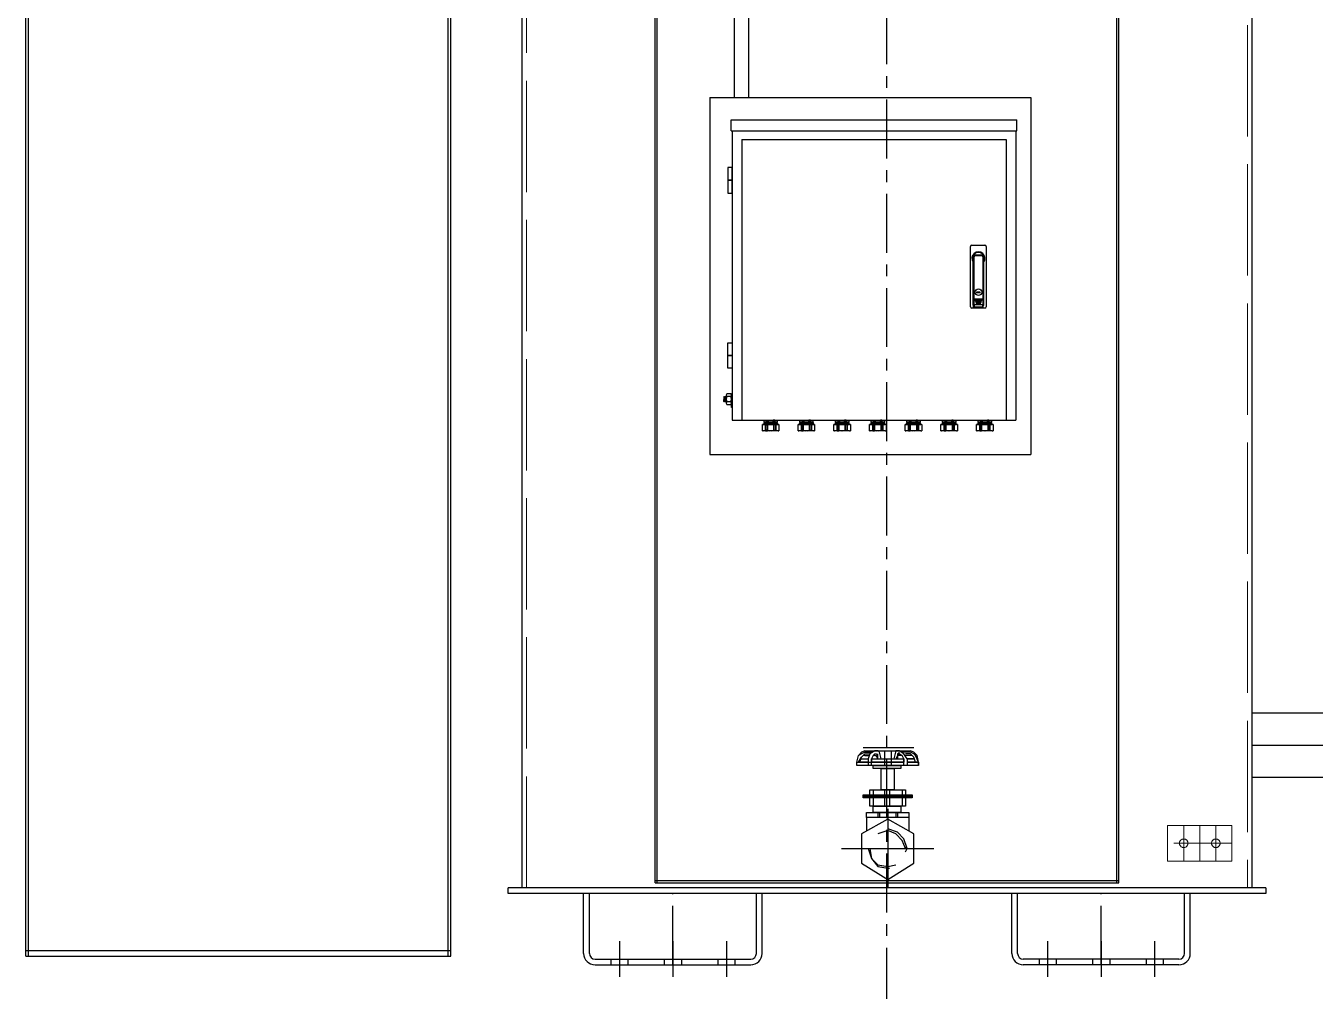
# Model space of a CAD drawing. Header units: millimetres. Extents: x 198976 to 421125, y -418833 to -203687.
# Drawn here: x 220978 to 222785, y -209989 to -208636 of the extents above; entities that cross this region are included whole.
import ezdxf

# ---------------------------------------------------------------- set-up
doc = ezdxf.new("R2010")
doc.units = ezdxf.units.MM
doc.header["$LTSCALE"] = 13
for name, pattern in [('4 点画线', [9, 6.25, -1.25, 0.25, -1.25]), ('ACAD_ISO02W100', [15, 12, -3]), ('CENTER', [50.8, 31.75, -6.35, 6.35, -6.35]), ('CENTERX2', [101.6, 63.5, -12.7, 12.7, -12.7])]:
    doc.linetypes.add(name, pattern=pattern)
for name, color, linetype in [('1', 4, 'Continuous'), ('3中心线层', 1, 'CENTER'), ('粗实线', 4, 'Continuous')]:
    doc.layers.add(name, color=color, linetype=linetype)
doc.layers.add('标注、文本', color=3, linetype='Continuous', lineweight=25)

# ---------------------------------------------------------------- blocks, each defined once
blk = doc.blocks.new('A$C5DBA7796')
at = {"layer": '1', "color": 1, "linetype": 'CENTERX2', "lineweight": -3, "ltscale": 0.1}
for p, q in [((36, 61.9), (36, 0)), ((0, 30.9), (72, 30.9))]:
    blk.add_line(p, q, dxfattribs=at)
at = {"layer": '粗实线'}
for points in [[(18.2, 107.1), (15.7, 105.9), (13.2, 103.3)], [(18.2, 105.9), (15.7, 104.6), (13.2, 103.3)], [(18.2, 104.6), (17, 103.3), (15.7, 102)], [(18.2, 103.3), (17, 103.3), (15.7, 102)], [(28.4, 107.1), (25.9, 107.1), (22, 104.6), (20.8, 100.8)], [(25.9, 104.6), (24.6, 103.3), (23.3, 100.8)], [(25.9, 103.3), (24.6, 103.3), (23.3, 100.8)], [(23.3, 95.7), (23.3, 100.8), (23.3, 98.2)], [(28.4, 100.8), (28.4, 103.3), (27.1, 104.6)], [(28.4, 100.8), (27.1, 103.3)], [(30.9, 100.8), (29.7, 105.9), (28.4, 107.1)], [(28.4, 103.3), (28.4, 104.6)], [(41.1, 100.8), (42.4, 105.9), (42.4, 107.1)], [(44.9, 104.6), (43.6, 104.6), (43.6, 103.3), (43.6, 100.8)], [(44.9, 103.3), (43.6, 103.3)], [(51.3, 100.8), (48.7, 104.6), (44.9, 107.1)], [(48.7, 100.8), (47.4, 103.3), (44.9, 104.6)], [(48.7, 100.8), (47.4, 103.3), (44.9, 103.3)], [(48.7, 95.7), (48.7, 100.8), (48.7, 98.2)], [(58.9, 103.3), (56.3, 105.9), (53.8, 107.1)], [(57.6, 103.3), (56.3, 104.6), (53.8, 105.9)], [(56.3, 102), (55.1, 103.3), (53.8, 104.6)], [(56.3, 102), (55.1, 103.3), (53.8, 103.3)], [(60.1, 98.2), (60.1, 95.7), (11.9, 95.7), (11.9, 98.2)], [(51.3, 98.2), (60.1, 98.2), (60.1, 95.7), (11.9, 95.7), (11.9, 98.2), (20.8, 98.2)], [(23.3, 98.2), (48.7, 98.2)], [(22, 72.8), (22, 76.6), (50, 76.6), (50, 72.8)], [(50, 70.3), (50, 63.9), (22, 63.9), (22, 70.3)], [(50, 30.9), (47.4, 37.3), (42.4, 42.4), (36, 44.9), (28.4, 42.4)], [(50, 28.4), (51.3, 30.9), (48.7, 38.5), (43.6, 43.6), (36, 46.2)], [(20.8, 30.9), (23.3, 23.3), (28.4, 17), (36, 15.7), (37.3, 15.7)], [(22, 30.9), (23.3, 23.3), (28.4, 18.2), (36, 17), (42.4, 18.2)], [(50, 30.9), (50, 32.2)]]:
    blk.add_lwpolyline(points, dxfattribs=at)
for points in [[(46.2, 95.7), (46.2, 93.2), (24.6, 93.2), (24.6, 95.7)], [(41.1, 93.2), (41.1, 76.6), (30.9, 76.6), (30.9, 93.2)], [(55.1, 72.8), (55.1, 71.6), (17, 71.6), (17, 72.8)], [(55.1, 71.6), (55.1, 70.3), (17, 70.3), (17, 71.6)], [(46.2, 63.9), (46.2, 58.9), (24.6, 58.9), (24.6, 63.9)], [(15.7, 42.4), (15.7, 19.5), (36, 6.8), (56.3, 19.5), (56.3, 42.4), (36, 53.8)], [(52.5, 58.9), (52.5, 55.1), (19.5, 55.1), (19.5, 58.9)]]:
    blk.add_lwpolyline(points, close=True, dxfattribs=at)
for points in [[(11.9, 98.2), (11.9, 98.2), (13.2, 103.3), (13.2, 103.3)], [(11.9, 98.2), (11.9, 98.2), (13.2, 103.3), (13.2, 103.3)], [(13.2, 98.2), (13.2, 98.2), (15.7, 102), (15.7, 102)], [(14.4, 98.2), (14.4, 98.2), (15.7, 102), (15.7, 102)], [(15.7, 100.8), (15.7, 100.8), (20.8, 100.8), (20.8, 100.8)], [(17, 109.7), (17, 109.7), (56.3, 109.7), (56.3, 109.7)], [(18.2, 107.1), (18.2, 107.1), (53.8, 107.1), (53.8, 107.1)], [(18.2, 105.9), (18.2, 105.9), (23.3, 105.9), (23.3, 105.9)], [(18.2, 104.6), (18.2, 104.6), (22, 104.6), (22, 104.6)], [(18.2, 103.3), (18.2, 103.3), (22, 103.3), (22, 103.3)], [(20.8, 100.8), (20.8, 100.8), (20.8, 95.7), (20.8, 95.7)], [(23.3, 100.8), (23.3, 100.8), (48.7, 100.8), (48.7, 100.8)], [(25.9, 104.6), (25.9, 104.6), (27.1, 104.6), (27.1, 104.6)], [(25.9, 103.3), (25.9, 103.3), (27.1, 103.3), (27.1, 103.3)], [(33.5, 107.1), (33.5, 107.1), (33.5, 95.7), (33.5, 95.7)], [(38.6, 107.1), (38.6, 107.1), (38.6, 95.7), (38.6, 95.7)], [(44.9, 107.1), (44.9, 107.1), (42.4, 107.1), (42.4, 107.1)], [(42.4, 105.9), (42.4, 105.9), (42.4, 107.1), (42.4, 107.1)], [(43.6, 103.3), (43.6, 103.3), (42.4, 100.8), (42.4, 100.8)], [(44.9, 104.6), (44.9, 104.6), (44.9, 105.9), (44.9, 105.9)], [(44.9, 103.3), (44.9, 103.3), (44.9, 104.6), (44.9, 104.6)], [(53.8, 105.9), (53.8, 105.9), (47.4, 105.9), (47.4, 105.9)], [(53.8, 104.6), (53.8, 104.6), (50, 104.6), (50, 104.6)], [(53.8, 103.3), (53.8, 103.3), (50, 103.3), (50, 103.3)], [(51.3, 100.8), (51.3, 100.8), (56.3, 100.8), (56.3, 100.8)], [(56.3, 100.8), (56.3, 100.8), (51.3, 100.8), (51.3, 100.8)], [(51.3, 100.8), (51.3, 100.8), (51.3, 95.7), (51.3, 95.7)], [(57.6, 98.2), (57.6, 98.2), (56.3, 102), (56.3, 102)], [(57.6, 98.2), (57.6, 98.2), (56.3, 102), (56.3, 102)], [(60.1, 98.2), (60.1, 98.2), (57.6, 103.3), (57.6, 103.3)], [(60.1, 98.2), (60.1, 98.2), (58.9, 103.3), (58.9, 103.3)], [(20.8, 98.2), (20.8, 98.2), (14.4, 98.2), (14.4, 98.2)], [(20.8, 98.2), (20.8, 98.2), (23.3, 98.2), (23.3, 98.2)], [(48.7, 98.2), (48.7, 98.2), (23.3, 98.2), (23.3, 98.2)], [(60.1, 98.2), (60.1, 98.2), (51.3, 98.2), (51.3, 98.2)], [(51.3, 98.2), (51.3, 98.2), (57.6, 98.2), (57.6, 98.2)], [(60.1, 95.7), (60.1, 95.7), (60.1, 98.2), (60.1, 98.2)], [(24.6, 76.6), (24.6, 76.6), (24.6, 72.8), (24.6, 72.8)], [(24.6, 70.3), (24.6, 70.3), (24.6, 63.9), (24.6, 63.9)], [(33.5, 76.6), (33.5, 76.6), (33.5, 72.8), (33.5, 72.8)], [(33.5, 70.3), (33.5, 70.3), (33.5, 63.9), (33.5, 63.9)], [(37.3, 76.6), (37.3, 76.6), (37.3, 72.8), (37.3, 72.8)], [(37.3, 70.3), (37.3, 70.3), (37.3, 63.9), (37.3, 63.9)], [(47.4, 76.6), (47.4, 76.6), (47.4, 72.8), (47.4, 72.8)], [(47.4, 70.3), (47.4, 70.3), (47.4, 63.9), (47.4, 63.9)], [(19.5, 55.1), (19.5, 55.1), (19.5, 44.9), (19.5, 44.9)], [(28.4, 58.9), (28.4, 58.9), (28.4, 55.1), (28.4, 55.1)], [(29.7, 58.9), (29.7, 58.9), (29.7, 55.1), (29.7, 55.1)], [(42.4, 58.9), (42.4, 58.9), (42.4, 55.1), (42.4, 55.1)], [(43.6, 58.9), (43.6, 58.9), (43.6, 55.1), (43.6, 55.1)], [(52.5, 55.1), (52.5, 55.1), (52.5, 44.9), (52.5, 44.9)]]:
    blk.add_open_spline(points, degree=3, dxfattribs=at)

msp = doc.modelspace()

# ---------------------------------------------------------------- linework, layer by layer
at = {"layer": '1', "color": 1, "linetype": 'CENTERX2', "lineweight": -3, "ltscale": 0.1}
for p, q in [((222184.71, -210010.69), (222184.71, -207627.13)), ((221884.71, -209952.06), (221884.71, -209852.06)), ((222484.71, -209952.06), (222484.71, -209852.06)), ((221809.71, -209919.06), (221809.71, -209969.06)), ((221884.71, -209919.06), (221884.71, -209969.06)), ((221959.71, -209919.06), (221959.71, -209969.06)), ((222409.71, -209919.06), (222409.71, -209969.06)), ((222484.71, -209919.06), (222484.71, -209969.06)), ((222559.71, -209919.06), (222559.71, -209969.06))]:
    msp.add_line(p, q, dxfattribs=at)
at = {"layer": '1', "ltscale": 4}
for p, q in [((222695.71, -209599.06), (223545.69, -209599.06)), ((222695.71, -209689.06), (223545.69, -209689.06))]:
    msp.add_line(p, q, dxfattribs=at)
at = {"layer": '3中心线层', "ltscale": 40}
msp.add_line((222695.71, -209644.06), (223545.69, -209644.06), dxfattribs=at)
at = {"layer": '标注、文本'}
for p, q in [((221673.71, -209844.06), (221673.71, -207660.06)), ((222695.71, -207660.06), (222695.71, -209844.06)), ((221859.71, -209837.06), (221859.71, -207710.06)), ((221862.71, -209837.06), (221862.71, -207710.06)), ((222506.71, -209837.06), (222506.71, -207710.06)), ((222509.71, -209837.06), (222509.71, -207710.06)), ((220978.07, -209940.06), (220978.07, -207870.06)), ((220982.07, -209940.06), (220982.07, -207870.06)), ((221569.71, -209940.06), (221569.71, -207870.06)), ((221573.71, -209940.06), (221573.71, -207870.06)), ((221971.13, -208736.72), (221971.13, -208035.12)), ((221991.13, -208736.72), (221991.13, -208035.12)), ((221936.41, -208736.72), (222386.41, -208736.72)), ((221936.41, -208736.72), (221936.41, -209236.72)), ((222386.41, -208736.72), (222386.41, -209236.72)), ((221936.41, -209236.72), (222386.41, -209236.72)), ((221859.71, -209834.06), (222509.71, -209834.06)), ((221859.71, -209837.06), (222509.71, -209837.06)), ((222715.71, -209844.06), (221653.71, -209844.06)), ((221653.71, -209852.06), (221653.71, -209844.06)), ((222715.71, -209852.06), (221653.71, -209852.06)), ((221759.71, -209936.06), (221759.71, -209852.06)), ((221767.71, -209936.06), (221767.71, -209852.06)), ((222001.71, -209936.06), (222001.71, -209852.06)), ((222009.71, -209936.06), (222009.71, -209852.06)), ((222715.71, -209852.06), (222324.71, -209852.06)), ((222359.71, -209936.06), (222359.71, -209852.06)), ((222367.71, -209936.06), (222367.71, -209852.06)), ((222601.71, -209936.06), (222601.71, -209852.06)), ((222609.71, -209936.06), (222609.71, -209852.06)), ((222715.71, -209844.06), (222715.71, -209852.06)), ((220978.07, -209932.06), (221573.71, -209932.06)), ((220978.07, -209940.06), (221573.71, -209940.06)), ((221775.71, -209944.06), (221993.71, -209944.06)), ((221797.71, -209944.06), (221797.71, -209952.06)), ((221821.71, -209944.06), (221821.71, -209952.06)), ((221872.71, -209944.06), (221872.71, -209952.06)), ((221896.71, -209944.06), (221896.71, -209952.06)), ((221947.71, -209944.06), (221947.71, -209952.06)), ((221971.71, -209944.06), (221971.71, -209952.06)), ((222593.71, -209944.06), (222375.71, -209944.06)), ((222397.71, -209944.06), (222397.71, -209952.06)), ((222421.71, -209944.06), (222421.71, -209952.06)), ((222472.71, -209944.06), (222472.71, -209952.06)), ((222496.71, -209944.06), (222496.71, -209952.06)), ((222547.71, -209944.06), (222547.71, -209952.06)), ((222571.71, -209944.06), (222571.71, -209952.06)), ((221775.71, -209952.06), (221993.71, -209952.06)), ((222593.71, -209952.06), (222375.71, -209952.06))]:
    msp.add_line(p, q, dxfattribs=at)
at = {"layer": '标注、文本', "color": 2, "linetype": 'ACAD_ISO02W100', "lineweight": 13}
for p, q in [((221679.71, -209844.06), (221679.71, -207660.06)), ((222689.71, -207660.06), (222689.71, -209844.06)), ((222577.95, -209806.69), (222577.95, -209756.69)), ((222577.95, -209756.69), (222667.95, -209756.69)), ((222667.95, -209756.69), (222667.95, -209806.69)), ((222667.95, -209806.69), (222577.95, -209806.69))]:
    msp.add_line(p, q, dxfattribs=at)
at = {"layer": '标注、文本', "color": 4, "lineweight": 30}
for p, q in [((221966.6, -208767.89), (222366.6, -208767.89)), ((221966.6, -208783.18), (221966.6, -208767.89)), ((222366.6, -208783.18), (222366.6, -208767.89)), ((221966.6, -208783.18), (222366.6, -208783.18)), ((221967.82, -208783.18), (221967.82, -209188.92)), ((222365.38, -208783.18), (222365.38, -209188.92)), ((221981.45, -208795.42), (222351.75, -208795.42)), ((221981.45, -208795.42), (221981.45, -209188.92)), ((222351.75, -208795.42), (222351.75, -209188.92)), ((221967.82, -208834.7), (221961.61, -208834.7)), ((221961.61, -208834.7), (221961.61, -208852.55)), ((221967.82, -208852.55), (221967.82, -208834.7)), ((221967.82, -208852.55), (221961.61, -208852.55)), ((221961.61, -208852.55), (221961.61, -208870.4)), ((221961.61, -208852.55), (221967.82, -208852.55)), ((221967.82, -208870.4), (221967.82, -208852.55)), ((221961.61, -208870.4), (221967.82, -208870.4)), ((222301.82, -209029.72), (222301.82, -208945.32)), ((222303.66, -208943.49), (222322.01, -208943.49)), ((222323.84, -208945.32), (222323.84, -209029.72)), ((222305.49, -209027.71), (222305.49, -208967.34)), ((222306.11, -209031.56), (222306.11, -208967.13)), ((222306.41, -208967.02), (222306.41, -208958.91)), ((222306.72, -209019.02), (222306.72, -208960)), ((222308.25, -208957.08), (222317.42, -208957.08)), ((222308.55, -208958.17), (222317.12, -208958.17)), ((222318.95, -208960), (222318.95, -209019.02)), ((222319.26, -208967.02), (222319.26, -208958.91)), ((222319.56, -209031.56), (222319.56, -208967.13)), ((222320.17, -209027.71), (222320.17, -208967.34)), ((222306.72, -209026.97), (222306.72, -209019.94)), ((222318.64, -209019.33), (222307.02, -209019.33)), ((222307.02, -209019.63), (222318.64, -209019.63)), ((222308.21, -209021.2), (222308.21, -209021.2)), ((222308.82, -209020.59), (222316.77, -209020.59)), ((222316.77, -209021.81), (222308.82, -209021.81)), ((222308.97, -209023.34), (222308.97, -209023.34)), ((222309.58, -209022.73), (222316.01, -209022.73)), ((222316.01, -209023.95), (222309.58, -209023.95)), ((222309.74, -209025.5), (222309.74, -209025.5)), ((222310.35, -209024.89), (222315.24, -209024.89)), ((222315.24, -209026.11), (222310.35, -209026.11)), ((222310.69, -209010.06), (222310.69, -209008.83)), ((222310.69, -209008.83), (222314.97, -209008.83)), ((222314.97, -209010.06), (222310.69, -209010.06)), ((222314.97, -209008.83), (222314.97, -209010.06)), ((222315.85, -209025.5), (222315.85, -209025.5)), ((222316.62, -209023.34), (222316.62, -209023.34)), ((222317.38, -209021.2), (222317.38, -209021.2)), ((222318.95, -209019.94), (222318.95, -209026.97)), ((222322.01, -209031.56), (222303.66, -209031.56)), ((222318.95, -209026.97), (222306.72, -209026.97)), ((222318.95, -209026.97), (222306.72, -209026.97)), ((222306.72, -209026.97), (222306.72, -209029.66)), ((222306.72, -209029.66), (222318.95, -209029.66)), ((222318.95, -209029.66), (222318.95, -209026.97)), ((221961.61, -209098.17), (221961.61, -209080.32)), ((221961.61, -209080.32), (221967.82, -209080.32)), ((221967.82, -209080.32), (221967.82, -209098.17)), ((221967.82, -209098.17), (221961.61, -209098.17)), ((221961.61, -209116.02), (221961.61, -209098.17)), ((221961.61, -209098.17), (221967.82, -209098.17)), ((221967.82, -209098.17), (221967.82, -209116.02)), ((221967.82, -209116.02), (221961.61, -209116.02)), ((221965.85, -209151.71), (221960.37, -209151.71)), ((221966.63, -209151.16), (221967.82, -209151.16)), ((221966.63, -209171.06), (221966.63, -209151.16)), ((221967.82, -209151.16), (221967.82, -209171.06)), ((221956.37, -209155.56), (221956.08, -209156.07)), ((221956.08, -209162.39), (221956.67, -209156.07)), ((221956.08, -209156.07), (221956.08, -209162.39)), ((221956.37, -209162.9), (221956.08, -209162.39)), ((221956.37, -209155.56), (221956.67, -209156.07)), ((221956.37, -209162.9), (221956.67, -209162.39)), ((221956.96, -209155.56), (221956.67, -209156.07)), ((221956.67, -209162.39), (221957.25, -209156.07)), ((221956.96, -209162.9), (221956.67, -209162.39)), ((221956.96, -209155.56), (221957.25, -209156.07)), ((221956.96, -209162.9), (221957.25, -209162.39)), ((221957.55, -209155.56), (221957.25, -209156.07)), ((221957.25, -209162.39), (221957.84, -209156.07)), ((221957.55, -209162.9), (221957.25, -209162.39)), ((221957.55, -209155.56), (221957.84, -209156.07)), ((221957.55, -209162.9), (221957.84, -209162.39)), ((221958.14, -209155.56), (221957.84, -209156.07)), ((221957.84, -209162.39), (221958.43, -209156.07)), ((221958.14, -209162.9), (221957.84, -209162.39)), ((221958.14, -209155.56), (221958.43, -209156.07)), ((221958.14, -209162.9), (221958.43, -209162.39)), ((221958.72, -209155.56), (221958.43, -209156.07)), ((221958.43, -209162.39), (221959.02, -209156.07)), ((221958.72, -209162.9), (221958.43, -209162.39)), ((221958.72, -209155.56), (221959.02, -209156.07)), ((221958.72, -209162.9), (221959.02, -209162.39)), ((221959.31, -209155.56), (221959.02, -209156.07)), ((221959.02, -209162.39), (221959.6, -209156.07)), ((221959.31, -209162.9), (221959.02, -209162.39)), ((221959.31, -209155.56), (221959.6, -209156.07)), ((221959.31, -209162.9), (221959.6, -209162.39)), ((221959.58, -209153.59), (221959.58, -209164.87)), ((221959.9, -209155.56), (221959.6, -209156.07)), ((221959.6, -209162.39), (221960.19, -209156.07)), ((221959.9, -209155.56), (221960.19, -209156.07)), ((221965.85, -209155.47), (221960.37, -209155.47)), ((221965.85, -209162.99), (221960.37, -209162.99)), ((221960.37, -209166.75), (221965.85, -209166.75)), ((221966.63, -209164.87), (221966.63, -209153.59)), ((221966.63, -209155.47), (221967.82, -209155.47)), ((221966.63, -209166.75), (221966.63, -209155.47)), ((221967.82, -209166.75), (221966.63, -209166.75)), ((221967.82, -209155.47), (221967.82, -209166.75)), ((221967.82, -209171.06), (221966.63, -209171.06)), ((221967.82, -209188.92), (222365.38, -209188.92)), ((222011.95, -209191.96), (222012.46, -209191.67)), ((222011.95, -209191.96), (222012.46, -209192.26)), ((222011.95, -209192.55), (222012.46, -209192.26)), ((222011.95, -209192.55), (222012.46, -209192.84)), ((222011.95, -209193.14), (222012.46, -209192.84)), ((222011.95, -209193.14), (222012.46, -209193.43)), ((222011.95, -209193.72), (222012.46, -209193.43)), ((222011.95, -209193.72), (222012.46, -209194.02)), ((222011.95, -209194.31), (222012.46, -209194.02)), ((222011.95, -209194.31), (222011.95, -209194.6)), ((222011.95, -209194.6), (222031.52, -209194.6)), ((222012.44, -209188.92), (222031.03, -209188.92)), ((222031.02, -209191.67), (222012.46, -209192.26)), ((222012.46, -209191.67), (222031.02, -209191.67)), ((222031.02, -209192.26), (222012.46, -209192.84)), ((222031.02, -209192.84), (222012.46, -209193.43)), ((222031.02, -209193.43), (222012.46, -209194.02)), ((222031.52, -209191.96), (222031.02, -209191.67)), ((222031.52, -209191.96), (222031.02, -209192.26)), ((222031.52, -209192.55), (222031.02, -209192.26)), ((222031.52, -209192.55), (222031.02, -209192.84)), ((222031.52, -209193.14), (222031.02, -209192.84)), ((222031.52, -209193.14), (222031.02, -209193.43)), ((222031.52, -209193.72), (222031.02, -209193.43)), ((222031.52, -209193.72), (222031.52, -209194.6)), ((222061.95, -209191.96), (222062.46, -209191.67)), ((222061.95, -209191.96), (222062.46, -209192.26)), ((222061.95, -209192.55), (222062.46, -209192.26)), ((222061.95, -209192.55), (222062.46, -209192.84)), ((222061.95, -209193.14), (222062.46, -209192.84)), ((222061.95, -209193.14), (222062.46, -209193.43)), ((222061.95, -209193.72), (222062.46, -209193.43)), ((222061.95, -209193.72), (222062.46, -209194.02)), ((222061.95, -209194.31), (222062.46, -209194.02)), ((222061.95, -209194.31), (222061.95, -209194.6)), ((222061.95, -209194.6), (222081.52, -209194.6)), ((222062.44, -209188.92), (222081.03, -209188.92)), ((222081.02, -209191.67), (222062.46, -209192.26)), ((222062.46, -209191.67), (222081.02, -209191.67)), ((222081.02, -209192.26), (222062.46, -209192.84)), ((222081.02, -209192.84), (222062.46, -209193.43)), ((222081.02, -209193.43), (222062.46, -209194.02)), ((222081.52, -209191.96), (222081.02, -209191.67)), ((222081.52, -209191.96), (222081.02, -209192.26)), ((222081.52, -209192.55), (222081.02, -209192.26)), ((222081.52, -209192.55), (222081.02, -209192.84)), ((222081.52, -209193.14), (222081.02, -209192.84)), ((222081.52, -209193.14), (222081.02, -209193.43)), ((222081.52, -209193.72), (222081.02, -209193.43)), ((222081.52, -209193.72), (222081.52, -209194.6)), ((222111.95, -209191.96), (222112.46, -209191.67)), ((222111.95, -209191.96), (222112.46, -209192.26)), ((222111.95, -209192.55), (222112.46, -209192.26)), ((222111.95, -209192.55), (222112.46, -209192.84)), ((222111.95, -209193.14), (222112.46, -209192.84)), ((222111.95, -209193.14), (222112.46, -209193.43)), ((222111.95, -209193.72), (222112.46, -209193.43)), ((222111.95, -209193.72), (222112.46, -209194.02)), ((222111.95, -209194.31), (222112.46, -209194.02)), ((222111.95, -209194.31), (222111.95, -209194.6)), ((222111.95, -209194.6), (222131.52, -209194.6)), ((222112.44, -209188.92), (222131.03, -209188.92)), ((222131.02, -209191.67), (222112.46, -209192.26)), ((222112.46, -209191.67), (222131.02, -209191.67)), ((222131.02, -209192.26), (222112.46, -209192.84)), ((222131.02, -209192.84), (222112.46, -209193.43)), ((222131.02, -209193.43), (222112.46, -209194.02)), ((222131.52, -209191.96), (222131.02, -209191.67)), ((222131.52, -209191.96), (222131.02, -209192.26)), ((222131.52, -209192.55), (222131.02, -209192.26)), ((222131.52, -209192.55), (222131.02, -209192.84)), ((222131.52, -209193.14), (222131.02, -209192.84)), ((222131.52, -209193.14), (222131.02, -209193.43)), ((222131.52, -209193.72), (222131.02, -209193.43)), ((222131.52, -209193.72), (222131.52, -209194.6)), ((222161.95, -209191.96), (222162.46, -209191.67)), ((222161.95, -209191.96), (222162.46, -209192.26)), ((222161.95, -209192.55), (222162.46, -209192.26)), ((222161.95, -209192.55), (222162.46, -209192.84)), ((222161.95, -209193.14), (222162.46, -209192.84)), ((222161.95, -209193.14), (222162.46, -209193.43)), ((222161.95, -209193.72), (222162.46, -209193.43)), ((222161.95, -209193.72), (222162.46, -209194.02)), ((222161.95, -209194.31), (222162.46, -209194.02)), ((222161.95, -209194.31), (222161.95, -209194.6)), ((222161.95, -209194.6), (222181.52, -209194.6)), ((222162.44, -209188.92), (222181.03, -209188.92)), ((222181.02, -209191.67), (222162.46, -209192.26)), ((222162.46, -209191.67), (222181.02, -209191.67)), ((222181.02, -209192.26), (222162.46, -209192.84)), ((222181.02, -209192.84), (222162.46, -209193.43)), ((222181.02, -209193.43), (222162.46, -209194.02)), ((222181.52, -209191.96), (222181.02, -209191.67)), ((222181.52, -209191.96), (222181.02, -209192.26)), ((222181.52, -209192.55), (222181.02, -209192.26)), ((222181.52, -209192.55), (222181.02, -209192.84)), ((222181.52, -209193.14), (222181.02, -209192.84)), ((222181.52, -209193.14), (222181.02, -209193.43)), ((222181.52, -209193.72), (222181.02, -209193.43)), ((222181.52, -209193.72), (222181.52, -209194.6)), ((222211.95, -209191.96), (222212.46, -209191.67)), ((222211.95, -209191.96), (222212.46, -209192.26)), ((222211.95, -209192.55), (222212.46, -209192.26)), ((222211.95, -209192.55), (222212.46, -209192.84)), ((222211.95, -209193.14), (222212.46, -209192.84)), ((222211.95, -209193.14), (222212.46, -209193.43)), ((222211.95, -209193.72), (222212.46, -209193.43)), ((222211.95, -209193.72), (222212.46, -209194.02)), ((222211.95, -209194.31), (222212.46, -209194.02)), ((222211.95, -209194.31), (222211.95, -209194.6)), ((222211.95, -209194.6), (222231.52, -209194.6)), ((222212.44, -209188.92), (222231.03, -209188.92)), ((222231.02, -209191.67), (222212.46, -209192.26)), ((222212.46, -209191.67), (222231.02, -209191.67)), ((222231.02, -209192.26), (222212.46, -209192.84)), ((222231.02, -209192.84), (222212.46, -209193.43)), ((222231.02, -209193.43), (222212.46, -209194.02)), ((222231.52, -209191.96), (222231.02, -209191.67)), ((222231.52, -209191.96), (222231.02, -209192.26)), ((222231.52, -209192.55), (222231.02, -209192.26)), ((222231.52, -209192.55), (222231.02, -209192.84)), ((222231.52, -209193.14), (222231.02, -209192.84)), ((222231.52, -209193.14), (222231.02, -209193.43)), ((222231.52, -209193.72), (222231.02, -209193.43)), ((222231.52, -209193.72), (222231.52, -209194.6)), ((222261.95, -209191.96), (222262.46, -209191.67)), ((222261.95, -209191.96), (222262.46, -209192.26)), ((222261.95, -209192.55), (222262.46, -209192.26)), ((222261.95, -209192.55), (222262.46, -209192.84)), ((222261.95, -209193.14), (222262.46, -209192.84)), ((222261.95, -209193.14), (222262.46, -209193.43)), ((222261.95, -209193.72), (222262.46, -209193.43)), ((222261.95, -209193.72), (222262.46, -209194.02)), ((222261.95, -209194.31), (222262.46, -209194.02)), ((222261.95, -209194.31), (222261.95, -209194.6)), ((222261.95, -209194.6), (222281.52, -209194.6)), ((222262.44, -209188.92), (222281.03, -209188.92)), ((222281.02, -209191.67), (222262.46, -209192.26)), ((222262.46, -209191.67), (222281.02, -209191.67)), ((222281.02, -209192.26), (222262.46, -209192.84)), ((222281.02, -209192.84), (222262.46, -209193.43)), ((222281.02, -209193.43), (222262.46, -209194.02)), ((222281.52, -209191.96), (222281.02, -209191.67)), ((222281.52, -209191.96), (222281.02, -209192.26)), ((222281.52, -209192.55), (222281.02, -209192.26)), ((222281.52, -209192.55), (222281.02, -209192.84)), ((222281.52, -209193.14), (222281.02, -209192.84)), ((222281.52, -209193.14), (222281.02, -209193.43)), ((222281.52, -209193.72), (222281.02, -209193.43)), ((222281.52, -209193.72), (222281.52, -209194.6)), ((222311.95, -209191.96), (222312.46, -209191.67)), ((222311.95, -209191.96), (222312.46, -209192.26)), ((222311.95, -209192.55), (222312.46, -209192.26)), ((222311.95, -209192.55), (222312.46, -209192.84)), ((222311.95, -209193.14), (222312.46, -209192.84)), ((222311.95, -209193.14), (222312.46, -209193.43)), ((222311.95, -209193.72), (222312.46, -209193.43)), ((222311.95, -209193.72), (222312.46, -209194.02)), ((222311.95, -209194.31), (222312.46, -209194.02)), ((222311.95, -209194.31), (222311.95, -209194.6)), ((222311.95, -209194.6), (222331.52, -209194.6)), ((222312.44, -209188.92), (222331.03, -209188.92)), ((222331.02, -209191.67), (222312.46, -209192.26)), ((222312.46, -209191.67), (222331.02, -209191.67)), ((222331.02, -209192.26), (222312.46, -209192.84)), ((222331.02, -209192.84), (222312.46, -209193.43)), ((222331.02, -209193.43), (222312.46, -209194.02)), ((222331.52, -209191.96), (222331.02, -209191.67)), ((222331.52, -209191.96), (222331.02, -209192.26)), ((222331.52, -209192.55), (222331.02, -209192.26)), ((222331.52, -209192.55), (222331.02, -209192.84)), ((222331.52, -209193.14), (222331.02, -209192.84)), ((222331.52, -209193.14), (222331.02, -209193.43)), ((222331.52, -209193.72), (222331.02, -209193.43)), ((222331.52, -209193.72), (222331.52, -209194.6))]:
    msp.add_line(p, q, dxfattribs=at)
at = {"layer": '标注、文本', "color": 1, "linetype": '4 点画线', "lineweight": 20}
for p, q in [((222600.45, -209756.69), (222600.45, -209806.69)), ((222622.95, -209756.69), (222622.95, -209806.69)), ((222645.45, -209756.69), (222645.45, -209806.69)), ((222667.95, -209781.69), (222577.95, -209781.69))]:
    msp.add_line(p, q, dxfattribs=at)
at = {"layer": '标注、文本', "color": 4, "lineweight": 30}
for points in [[(222010.12, -209203.56), (222010.12, -209194.82)], [(222011.2, -209194.6), (222032.27, -209194.6)], [(222032.27, -209203.78), (222011.2, -209203.78)], [(222012.44, -209191.5), (222012.44, -209188.92)], [(222030.17, -209191.67), (222013.31, -209191.67)], [(222017.15, -209194.6), (222014.7, -209194.6)], [(222014.7, -209195.45), (222014.7, -209202.93)], [(222014.7, -209195.45), (222014.7, -209202.93)], [(222014.7, -209203.78), (222017.15, -209203.78)], [(222016.11, -209188.92), (222016.11, -209190.99)], [(222016.11, -209188.92), (222016.11, -209190.99)], [(222016.11, -209191.67), (222018.07, -209191.67)], [(222017.15, -209194.6), (222026.33, -209194.6)], [(222017.15, -209202.93), (222017.15, -209195.45)], [(222017.15, -209195.45), (222017.15, -209202.93)], [(222017.15, -209202.93), (222017.15, -209195.45)], [(222026.33, -209203.78), (222017.15, -209203.78)], [(222018.07, -209190.99), (222018.07, -209188.92)], [(222018.07, -209188.92), (222018.07, -209190.99)], [(222018.07, -209190.99), (222018.07, -209188.92)], [(222025.41, -209191.67), (222018.07, -209191.67)], [(222025.41, -209188.92), (222025.41, -209190.99)], [(222025.41, -209190.99), (222025.41, -209188.92)], [(222027.36, -209191.67), (222025.41, -209191.67)], [(222026.33, -209194.6), (222028.77, -209194.6)], [(222026.33, -209195.45), (222026.33, -209202.93)], [(222026.33, -209202.93), (222026.33, -209195.45)], [(222028.77, -209203.78), (222026.33, -209203.78)], [(222027.36, -209188.92), (222027.36, -209190.99)], [(222027.36, -209188.92), (222027.36, -209190.99)], [(222028.77, -209195.45), (222028.77, -209202.93)], [(222028.77, -209195.45), (222028.77, -209202.93)], [(222031.03, -209188.92), (222031.03, -209191.5)], [(222033.36, -209194.82), (222033.36, -209203.56)], [(222060.12, -209203.56), (222060.12, -209194.82)], [(222061.2, -209194.6), (222082.27, -209194.6)], [(222082.27, -209203.78), (222061.2, -209203.78)], [(222062.44, -209191.5), (222062.44, -209188.92)], [(222080.17, -209191.67), (222063.31, -209191.67)], [(222067.15, -209194.6), (222064.7, -209194.6)], [(222064.7, -209195.45), (222064.7, -209202.93)], [(222064.7, -209195.45), (222064.7, -209202.93)], [(222064.7, -209203.78), (222067.15, -209203.78)], [(222066.11, -209188.92), (222066.11, -209190.99)], [(222066.11, -209188.92), (222066.11, -209190.99)], [(222066.11, -209191.67), (222068.07, -209191.67)], [(222067.15, -209194.6), (222076.33, -209194.6)], [(222067.15, -209202.93), (222067.15, -209195.45)], [(222067.15, -209195.45), (222067.15, -209202.93)], [(222067.15, -209202.93), (222067.15, -209195.45)], [(222076.33, -209203.78), (222067.15, -209203.78)], [(222068.07, -209190.99), (222068.07, -209188.92)], [(222068.07, -209188.92), (222068.07, -209190.99)], [(222068.07, -209190.99), (222068.07, -209188.92)], [(222075.41, -209191.67), (222068.07, -209191.67)], [(222075.41, -209188.92), (222075.41, -209190.99)], [(222075.41, -209190.99), (222075.41, -209188.92)], [(222077.36, -209191.67), (222075.41, -209191.67)], [(222076.33, -209194.6), (222078.77, -209194.6)], [(222076.33, -209195.45), (222076.33, -209202.93)], [(222076.33, -209202.93), (222076.33, -209195.45)], [(222078.77, -209203.78), (222076.33, -209203.78)], [(222077.36, -209188.92), (222077.36, -209190.99)], [(222077.36, -209188.92), (222077.36, -209190.99)], [(222078.77, -209195.45), (222078.77, -209202.93)], [(222078.77, -209195.45), (222078.77, -209202.93)], [(222081.03, -209188.92), (222081.03, -209191.5)], [(222083.36, -209194.82), (222083.36, -209203.56)], [(222110.12, -209203.56), (222110.12, -209194.82)], [(222111.2, -209194.6), (222132.27, -209194.6)], [(222132.27, -209203.78), (222111.2, -209203.78)], [(222112.44, -209191.5), (222112.44, -209188.92)], [(222130.17, -209191.67), (222113.31, -209191.67)], [(222117.15, -209194.6), (222114.7, -209194.6)], [(222114.7, -209195.45), (222114.7, -209202.93)], [(222114.7, -209195.45), (222114.7, -209202.93)], [(222114.7, -209203.78), (222117.15, -209203.78)], [(222116.11, -209188.92), (222116.11, -209190.99)], [(222116.11, -209188.92), (222116.11, -209190.99)], [(222116.11, -209191.67), (222118.07, -209191.67)], [(222117.15, -209194.6), (222126.33, -209194.6)], [(222117.15, -209202.93), (222117.15, -209195.45)], [(222117.15, -209195.45), (222117.15, -209202.93)], [(222117.15, -209202.93), (222117.15, -209195.45)], [(222126.33, -209203.78), (222117.15, -209203.78)], [(222118.07, -209190.99), (222118.07, -209188.92)], [(222118.07, -209188.92), (222118.07, -209190.99)], [(222118.07, -209190.99), (222118.07, -209188.92)], [(222125.41, -209191.67), (222118.07, -209191.67)], [(222125.41, -209188.92), (222125.41, -209190.99)], [(222125.41, -209190.99), (222125.41, -209188.92)], [(222127.36, -209191.67), (222125.41, -209191.67)], [(222126.33, -209194.6), (222128.77, -209194.6)], [(222126.33, -209195.45), (222126.33, -209202.93)], [(222126.33, -209202.93), (222126.33, -209195.45)], [(222128.77, -209203.78), (222126.33, -209203.78)], [(222127.36, -209188.92), (222127.36, -209190.99)], [(222127.36, -209188.92), (222127.36, -209190.99)], [(222128.77, -209195.45), (222128.77, -209202.93)], [(222128.77, -209195.45), (222128.77, -209202.93)], [(222131.03, -209188.92), (222131.03, -209191.5)], [(222133.36, -209194.82), (222133.36, -209203.56)], [(222160.12, -209203.56), (222160.12, -209194.82)], [(222161.2, -209194.6), (222182.27, -209194.6)], [(222182.27, -209203.78), (222161.2, -209203.78)], [(222162.44, -209191.5), (222162.44, -209188.92)], [(222180.17, -209191.67), (222163.31, -209191.67)], [(222167.15, -209194.6), (222164.7, -209194.6)], [(222164.7, -209195.45), (222164.7, -209202.93)], [(222164.7, -209195.45), (222164.7, -209202.93)], [(222164.7, -209203.78), (222167.15, -209203.78)], [(222166.11, -209188.92), (222166.11, -209190.99)], [(222166.11, -209188.92), (222166.11, -209190.99)], [(222166.11, -209191.67), (222168.07, -209191.67)], [(222167.15, -209194.6), (222176.33, -209194.6)], [(222167.15, -209202.93), (222167.15, -209195.45)], [(222167.15, -209195.45), (222167.15, -209202.93)], [(222167.15, -209202.93), (222167.15, -209195.45)], [(222176.33, -209203.78), (222167.15, -209203.78)], [(222168.07, -209190.99), (222168.07, -209188.92)], [(222168.07, -209188.92), (222168.07, -209190.99)], [(222168.07, -209190.99), (222168.07, -209188.92)], [(222175.41, -209191.67), (222168.07, -209191.67)], [(222175.41, -209188.92), (222175.41, -209190.99)], [(222175.41, -209190.99), (222175.41, -209188.92)], [(222177.36, -209191.67), (222175.41, -209191.67)], [(222176.33, -209194.6), (222178.77, -209194.6)], [(222176.33, -209195.45), (222176.33, -209202.93)], [(222176.33, -209202.93), (222176.33, -209195.45)], [(222178.77, -209203.78), (222176.33, -209203.78)], [(222177.36, -209188.92), (222177.36, -209190.99)], [(222177.36, -209188.92), (222177.36, -209190.99)], [(222178.77, -209195.45), (222178.77, -209202.93)], [(222178.77, -209195.45), (222178.77, -209202.93)], [(222181.03, -209188.92), (222181.03, -209191.5)], [(222183.36, -209194.82), (222183.36, -209203.56)], [(222210.12, -209203.56), (222210.12, -209194.82)], [(222211.2, -209194.6), (222232.27, -209194.6)], [(222232.27, -209203.78), (222211.2, -209203.78)], [(222212.44, -209191.5), (222212.44, -209188.92)], [(222230.17, -209191.67), (222213.31, -209191.67)], [(222217.15, -209194.6), (222214.7, -209194.6)], [(222214.7, -209195.45), (222214.7, -209202.93)], [(222214.7, -209195.45), (222214.7, -209202.93)], [(222214.7, -209203.78), (222217.15, -209203.78)], [(222216.11, -209188.92), (222216.11, -209190.99)], [(222216.11, -209188.92), (222216.11, -209190.99)], [(222216.11, -209191.67), (222218.07, -209191.67)], [(222217.15, -209194.6), (222226.33, -209194.6)], [(222217.15, -209202.93), (222217.15, -209195.45)], [(222217.15, -209195.45), (222217.15, -209202.93)], [(222217.15, -209202.93), (222217.15, -209195.45)], [(222226.33, -209203.78), (222217.15, -209203.78)], [(222218.07, -209190.99), (222218.07, -209188.92)], [(222218.07, -209188.92), (222218.07, -209190.99)], [(222218.07, -209190.99), (222218.07, -209188.92)], [(222225.41, -209191.67), (222218.07, -209191.67)], [(222225.41, -209188.92), (222225.41, -209190.99)], [(222225.41, -209190.99), (222225.41, -209188.92)], [(222227.36, -209191.67), (222225.41, -209191.67)], [(222226.33, -209194.6), (222228.77, -209194.6)], [(222226.33, -209195.45), (222226.33, -209202.93)], [(222226.33, -209202.93), (222226.33, -209195.45)], [(222228.77, -209203.78), (222226.33, -209203.78)], [(222227.36, -209188.92), (222227.36, -209190.99)], [(222227.36, -209188.92), (222227.36, -209190.99)], [(222228.77, -209195.45), (222228.77, -209202.93)], [(222228.77, -209195.45), (222228.77, -209202.93)], [(222231.03, -209188.92), (222231.03, -209191.5)], [(222233.36, -209194.82), (222233.36, -209203.56)], [(222260.12, -209203.56), (222260.12, -209194.82)], [(222261.2, -209194.6), (222282.27, -209194.6)], [(222282.27, -209203.78), (222261.2, -209203.78)], [(222262.44, -209191.5), (222262.44, -209188.92)], [(222280.17, -209191.67), (222263.31, -209191.67)], [(222267.15, -209194.6), (222264.7, -209194.6)], [(222264.7, -209195.45), (222264.7, -209202.93)], [(222264.7, -209195.45), (222264.7, -209202.93)], [(222264.7, -209203.78), (222267.15, -209203.78)], [(222266.11, -209188.92), (222266.11, -209190.99)], [(222266.11, -209188.92), (222266.11, -209190.99)], [(222266.11, -209191.67), (222268.07, -209191.67)], [(222267.15, -209194.6), (222276.33, -209194.6)], [(222267.15, -209202.93), (222267.15, -209195.45)], [(222267.15, -209195.45), (222267.15, -209202.93)], [(222267.15, -209202.93), (222267.15, -209195.45)], [(222276.33, -209203.78), (222267.15, -209203.78)], [(222268.07, -209190.99), (222268.07, -209188.92)], [(222268.07, -209188.92), (222268.07, -209190.99)], [(222268.07, -209190.99), (222268.07, -209188.92)], [(222275.41, -209191.67), (222268.07, -209191.67)], [(222275.41, -209188.92), (222275.41, -209190.99)], [(222275.41, -209190.99), (222275.41, -209188.92)], [(222277.36, -209191.67), (222275.41, -209191.67)], [(222276.33, -209194.6), (222278.77, -209194.6)], [(222276.33, -209195.45), (222276.33, -209202.93)], [(222276.33, -209202.93), (222276.33, -209195.45)], [(222278.77, -209203.78), (222276.33, -209203.78)], [(222277.36, -209188.92), (222277.36, -209190.99)], [(222277.36, -209188.92), (222277.36, -209190.99)], [(222278.77, -209195.45), (222278.77, -209202.93)], [(222278.77, -209195.45), (222278.77, -209202.93)], [(222281.03, -209188.92), (222281.03, -209191.5)], [(222283.36, -209194.82), (222283.36, -209203.56)], [(222310.12, -209203.56), (222310.12, -209194.82)], [(222311.2, -209194.6), (222332.27, -209194.6)], [(222332.27, -209203.78), (222311.2, -209203.78)], [(222312.44, -209191.5), (222312.44, -209188.92)], [(222330.17, -209191.67), (222313.31, -209191.67)], [(222317.15, -209194.6), (222314.7, -209194.6)], [(222314.7, -209195.45), (222314.7, -209202.93)], [(222314.7, -209195.45), (222314.7, -209202.93)], [(222314.7, -209203.78), (222317.15, -209203.78)], [(222316.11, -209188.92), (222316.11, -209190.99)], [(222316.11, -209188.92), (222316.11, -209190.99)], [(222316.11, -209191.67), (222318.07, -209191.67)], [(222317.15, -209194.6), (222326.33, -209194.6)], [(222317.15, -209202.93), (222317.15, -209195.45)], [(222317.15, -209195.45), (222317.15, -209202.93)], [(222317.15, -209202.93), (222317.15, -209195.45)], [(222326.33, -209203.78), (222317.15, -209203.78)], [(222318.07, -209190.99), (222318.07, -209188.92)], [(222318.07, -209188.92), (222318.07, -209190.99)], [(222318.07, -209190.99), (222318.07, -209188.92)], [(222325.41, -209191.67), (222318.07, -209191.67)], [(222325.41, -209188.92), (222325.41, -209190.99)], [(222325.41, -209190.99), (222325.41, -209188.92)], [(222327.36, -209191.67), (222325.41, -209191.67)], [(222326.33, -209194.6), (222328.77, -209194.6)], [(222326.33, -209195.45), (222326.33, -209202.93)], [(222326.33, -209202.93), (222326.33, -209195.45)], [(222328.77, -209203.78), (222326.33, -209203.78)], [(222327.36, -209188.92), (222327.36, -209190.99)], [(222327.36, -209188.92), (222327.36, -209190.99)], [(222328.77, -209195.45), (222328.77, -209202.93)], [(222328.77, -209195.45), (222328.77, -209202.93)], [(222331.03, -209188.92), (222331.03, -209191.5)], [(222333.36, -209194.82), (222333.36, -209203.56)]]:
    msp.add_lwpolyline(points, dxfattribs=at)
for points in [[(222017.15, -209202.93), (222014.7, -209202.93), (222014.7, -209195.45), (222017.15, -209195.45)], [(222018.07, -209190.99), (222016.11, -209190.99), (222016.11, -209188.92), (222018.07, -209188.92)], [(222025.41, -209190.99), (222027.36, -209190.99), (222027.36, -209188.92), (222025.41, -209188.92)], [(222026.33, -209202.93), (222028.77, -209202.93), (222028.77, -209195.45), (222026.33, -209195.45)], [(222067.15, -209202.93), (222064.7, -209202.93), (222064.7, -209195.45), (222067.15, -209195.45)], [(222068.07, -209190.99), (222066.11, -209190.99), (222066.11, -209188.92), (222068.07, -209188.92)], [(222075.41, -209190.99), (222077.36, -209190.99), (222077.36, -209188.92), (222075.41, -209188.92)], [(222076.33, -209202.93), (222078.77, -209202.93), (222078.77, -209195.45), (222076.33, -209195.45)], [(222117.15, -209202.93), (222114.7, -209202.93), (222114.7, -209195.45), (222117.15, -209195.45)], [(222118.07, -209190.99), (222116.11, -209190.99), (222116.11, -209188.92), (222118.07, -209188.92)], [(222125.41, -209190.99), (222127.36, -209190.99), (222127.36, -209188.92), (222125.41, -209188.92)], [(222126.33, -209202.93), (222128.77, -209202.93), (222128.77, -209195.45), (222126.33, -209195.45)], [(222167.15, -209202.93), (222164.7, -209202.93), (222164.7, -209195.45), (222167.15, -209195.45)], [(222168.07, -209190.99), (222166.11, -209190.99), (222166.11, -209188.92), (222168.07, -209188.92)], [(222175.41, -209190.99), (222177.36, -209190.99), (222177.36, -209188.92), (222175.41, -209188.92)], [(222176.33, -209202.93), (222178.77, -209202.93), (222178.77, -209195.45), (222176.33, -209195.45)], [(222217.15, -209202.93), (222214.7, -209202.93), (222214.7, -209195.45), (222217.15, -209195.45)], [(222218.07, -209190.99), (222216.11, -209190.99), (222216.11, -209188.92), (222218.07, -209188.92)], [(222225.41, -209190.99), (222227.36, -209190.99), (222227.36, -209188.92), (222225.41, -209188.92)], [(222226.33, -209202.93), (222228.77, -209202.93), (222228.77, -209195.45), (222226.33, -209195.45)], [(222267.15, -209202.93), (222264.7, -209202.93), (222264.7, -209195.45), (222267.15, -209195.45)], [(222268.07, -209190.99), (222266.11, -209190.99), (222266.11, -209188.92), (222268.07, -209188.92)], [(222275.41, -209190.99), (222277.36, -209190.99), (222277.36, -209188.92), (222275.41, -209188.92)], [(222276.33, -209202.93), (222278.77, -209202.93), (222278.77, -209195.45), (222276.33, -209195.45)], [(222317.15, -209202.93), (222314.7, -209202.93), (222314.7, -209195.45), (222317.15, -209195.45)], [(222318.07, -209190.99), (222316.11, -209190.99), (222316.11, -209188.92), (222318.07, -209188.92)], [(222325.41, -209190.99), (222327.36, -209190.99), (222327.36, -209188.92), (222325.41, -209188.92)], [(222326.33, -209202.93), (222328.77, -209202.93), (222328.77, -209195.45), (222326.33, -209195.45)]]:
    msp.add_lwpolyline(points, close=True, dxfattribs=at)
msp.add_circle((222312.83, -209009.44), 4.59, dxfattribs=at)
at = {"layer": '标注、文本', "color": 2, "linetype": 'ACAD_ISO02W100', "lineweight": 13}
for centre in [(222600.45, -209781.69), (222645.45, -209781.69)]:
    msp.add_circle(centre, 6, dxfattribs=at)
at = {"layer": '标注、文本', "color": 4, "lineweight": 30}
for centre, radius, start, end in [((222303.66, -208945.32), 1.83, 90, 180), ((222312.83, -208961.83), 9.17, 323.1301, 216.8699), ((222312.83, -208961.83), 8.56, 321.78679, 218.21321), ((222312.83, -208961.83), 8.26, 321.05756, 218.94244), ((222322.01, -208945.32), 1.83, 0, 90), ((222308.25, -208958.91), 1.83, 90, 180), ((222308.55, -208960), 1.83, 90, 180), ((222317.12, -208960), 1.83, 0, 90), ((222317.42, -208958.91), 1.83, 0, 90), ((222307.02, -209019.02), 0.306, 180, 270), ((222307.02, -209019.94), 0.306, 90, 180), ((222308.82, -209021.2), 0.612, 90, 180), ((222308.82, -209021.2), 0.612, 180, 270), ((222309.58, -209023.34), 0.612, 90, 180), ((222309.58, -209023.34), 0.612, 180, 270), ((222310.35, -209025.5), 0.612, 90, 180), ((222310.35, -209025.5), 0.612, 180, 270), ((222315.24, -209025.5), 0.612, 0, 90), ((222315.24, -209025.5), 0.612, 270, 0), ((222316.01, -209023.34), 0.612, 0, 90), ((222316.01, -209023.34), 0.612, 270, 0), ((222316.77, -209021.2), 0.612, 0, 90), ((222316.77, -209021.2), 0.612, 270, 0), ((222318.64, -209019.02), 0.306, 270, 0), ((222318.64, -209019.94), 0.306, 0, 90), ((222303.66, -209029.72), 1.83, 180, 270), ((222306.11, -209026.75), 1.14, 237.63745, 270), ((222319.56, -209026.75), 1.14, 270, 302.36255), ((222322.01, -209029.72), 1.83, 270, 0), ((222016.81, -209225.52), 31.42, 100.28148, 102.29787), ((222016.81, -209172.86), 31.42, 257.70213, 259.71852), ((222005.59, -209225.52), 31.42, 73.14375, 79.71852), ((222005.59, -209172.86), 31.42, 280.28148, 286.85625), ((222017.8, -209166.94), 25.14, 257.70213, 259.71852), ((222008.82, -209166.94), 25.14, 280.28148, 286.85625), ((222026.26, -209225.52), 31.42, 100.28148, 106.85625), ((222026.26, -209172.86), 31.42, 253.14375, 259.71852), ((222025.36, -209166.94), 25.14, 253.14375, 259.71852), ((222018.12, -209166.94), 25.14, 280.28148, 286.85625), ((222017.21, -209225.52), 31.42, 73.14375, 79.71852), ((222017.21, -209172.86), 31.42, 280.28148, 286.85625), ((222034.65, -209166.94), 25.14, 253.14375, 259.71852), ((222037.88, -209225.52), 31.42, 100.28148, 106.85625), ((222037.88, -209172.86), 31.42, 253.14375, 259.71852), ((222025.68, -209166.94), 25.14, 280.28148, 282.29787), ((222026.67, -209225.52), 31.42, 77.70213, 79.71852), ((222026.67, -209172.86), 31.42, 280.28148, 282.29787), ((222066.81, -209225.52), 31.42, 100.28148, 102.29787), ((222066.81, -209172.86), 31.42, 257.70213, 259.71852), ((222055.59, -209225.52), 31.42, 73.14375, 79.71852), ((222055.59, -209172.86), 31.42, 280.28148, 286.85625), ((222067.8, -209166.94), 25.14, 257.70213, 259.71852), ((222058.82, -209166.94), 25.14, 280.28148, 286.85625), ((222076.26, -209225.52), 31.42, 100.28148, 106.85625), ((222076.26, -209172.86), 31.42, 253.14375, 259.71852), ((222075.36, -209166.94), 25.14, 253.14375, 259.71852), ((222068.12, -209166.94), 25.14, 280.28148, 286.85625), ((222067.21, -209225.52), 31.42, 73.14375, 79.71852), ((222067.21, -209172.86), 31.42, 280.28148, 286.85625), ((222084.65, -209166.94), 25.14, 253.14375, 259.71852), ((222087.88, -209225.52), 31.42, 100.28148, 106.85625), ((222087.88, -209172.86), 31.42, 253.14375, 259.71852), ((222075.68, -209166.94), 25.14, 280.28148, 282.29787), ((222076.67, -209225.52), 31.42, 77.70213, 79.71852), ((222076.67, -209172.86), 31.42, 280.28148, 282.29787), ((222116.81, -209225.52), 31.42, 100.28148, 102.29787), ((222116.81, -209172.86), 31.42, 257.70213, 259.71852), ((222105.59, -209225.52), 31.42, 73.14375, 79.71852), ((222105.59, -209172.86), 31.42, 280.28148, 286.85625), ((222117.8, -209166.94), 25.14, 257.70213, 259.71852), ((222108.82, -209166.94), 25.14, 280.28148, 286.85625), ((222126.26, -209225.52), 31.42, 100.28148, 106.85625), ((222126.26, -209172.86), 31.42, 253.14375, 259.71852), ((222125.36, -209166.94), 25.14, 253.14375, 259.71852), ((222118.12, -209166.94), 25.14, 280.28148, 286.85625), ((222117.21, -209225.52), 31.42, 73.14375, 79.71852), ((222117.21, -209172.86), 31.42, 280.28148, 286.85625), ((222134.65, -209166.94), 25.14, 253.14375, 259.71852), ((222137.88, -209225.52), 31.42, 100.28148, 106.85625), ((222137.88, -209172.86), 31.42, 253.14375, 259.71852), ((222125.68, -209166.94), 25.14, 280.28148, 282.29787), ((222126.67, -209225.52), 31.42, 77.70213, 79.71852), ((222126.67, -209172.86), 31.42, 280.28148, 282.29787), ((222166.81, -209225.52), 31.42, 100.28148, 102.29787), ((222166.81, -209172.86), 31.42, 257.70213, 259.71852), ((222155.59, -209225.52), 31.42, 73.14375, 79.71852), ((222155.59, -209172.86), 31.42, 280.28148, 286.85625), ((222167.8, -209166.94), 25.14, 257.70213, 259.71852), ((222158.82, -209166.94), 25.14, 280.28148, 286.85625), ((222176.26, -209225.52), 31.42, 100.28148, 106.85625), ((222176.26, -209172.86), 31.42, 253.14375, 259.71852), ((222175.36, -209166.94), 25.14, 253.14375, 259.71852), ((222168.12, -209166.94), 25.14, 280.28148, 286.85625), ((222167.21, -209225.52), 31.42, 73.14375, 79.71852), ((222167.21, -209172.86), 31.42, 280.28148, 286.85625), ((222184.65, -209166.94), 25.14, 253.14375, 259.71852), ((222187.88, -209225.52), 31.42, 100.28148, 106.85625), ((222187.88, -209172.86), 31.42, 253.14375, 259.71852), ((222175.68, -209166.94), 25.14, 280.28148, 282.29787), ((222176.67, -209225.52), 31.42, 77.70213, 79.71852), ((222176.67, -209172.86), 31.42, 280.28148, 282.29787), ((222216.81, -209225.52), 31.42, 100.28148, 102.29787), ((222216.81, -209172.86), 31.42, 257.70213, 259.71852), ((222205.59, -209225.52), 31.42, 73.14375, 79.71852), ((222205.59, -209172.86), 31.42, 280.28148, 286.85625), ((222217.8, -209166.94), 25.14, 257.70213, 259.71852), ((222208.82, -209166.94), 25.14, 280.28148, 286.85625), ((222226.26, -209225.52), 31.42, 100.28148, 106.85625), ((222226.26, -209172.86), 31.42, 253.14375, 259.71852), ((222225.36, -209166.94), 25.14, 253.14375, 259.71852), ((222218.12, -209166.94), 25.14, 280.28148, 286.85625), ((222217.21, -209225.52), 31.42, 73.14375, 79.71852), ((222217.21, -209172.86), 31.42, 280.28148, 286.85625), ((222234.65, -209166.94), 25.14, 253.14375, 259.71852), ((222237.88, -209225.52), 31.42, 100.28148, 106.85625), ((222237.88, -209172.86), 31.42, 253.14375, 259.71852), ((222225.68, -209166.94), 25.14, 280.28148, 282.29787), ((222226.67, -209225.52), 31.42, 77.70213, 79.71852), ((222226.67, -209172.86), 31.42, 280.28148, 282.29787), ((222266.81, -209225.52), 31.42, 100.28148, 102.29787), ((222266.81, -209172.86), 31.42, 257.70213, 259.71852), ((222255.59, -209225.52), 31.42, 73.14375, 79.71852), ((222255.59, -209172.86), 31.42, 280.28148, 286.85625), ((222267.8, -209166.94), 25.14, 257.70213, 259.71852), ((222258.82, -209166.94), 25.14, 280.28148, 286.85625), ((222276.26, -209225.52), 31.42, 100.28148, 106.85625), ((222276.26, -209172.86), 31.42, 253.14375, 259.71852), ((222275.36, -209166.94), 25.14, 253.14375, 259.71852), ((222268.12, -209166.94), 25.14, 280.28148, 286.85625), ((222267.21, -209225.52), 31.42, 73.14375, 79.71852), ((222267.21, -209172.86), 31.42, 280.28148, 286.85625), ((222284.65, -209166.94), 25.14, 253.14375, 259.71852), ((222287.88, -209225.52), 31.42, 100.28148, 106.85625), ((222287.88, -209172.86), 31.42, 253.14375, 259.71852), ((222275.68, -209166.94), 25.14, 280.28148, 282.29787), ((222276.67, -209225.52), 31.42, 77.70213, 79.71852), ((222276.67, -209172.86), 31.42, 280.28148, 282.29787), ((222316.81, -209225.52), 31.42, 100.28148, 102.29787), ((222316.81, -209172.86), 31.42, 257.70213, 259.71852), ((222305.59, -209225.52), 31.42, 73.14375, 79.71852), ((222305.59, -209172.86), 31.42, 280.28148, 286.85625), ((222317.8, -209166.94), 25.14, 257.70213, 259.71852), ((222308.82, -209166.94), 25.14, 280.28148, 286.85625), ((222326.26, -209225.52), 31.42, 100.28148, 106.85625), ((222326.26, -209172.86), 31.42, 253.14375, 259.71852), ((222325.36, -209166.94), 25.14, 253.14375, 259.71852), ((222318.12, -209166.94), 25.14, 280.28148, 286.85625), ((222317.21, -209225.52), 31.42, 73.14375, 79.71852), ((222317.21, -209172.86), 31.42, 280.28148, 286.85625), ((222334.65, -209166.94), 25.14, 253.14375, 259.71852), ((222337.88, -209225.52), 31.42, 100.28148, 106.85625), ((222337.88, -209172.86), 31.42, 253.14375, 259.71852), ((222325.68, -209166.94), 25.14, 280.28148, 282.29787), ((222326.67, -209225.52), 31.42, 77.70213, 79.71852), ((222326.67, -209172.86), 31.42, 280.28148, 282.29787)]:
    msp.add_arc(centre, radius, start, end, dxfattribs=at)
at = {"layer": '标注、文本'}
for centre, radius, start, end in [((221775.71, -209936.06), 16, 180, 270), ((221775.71, -209936.06), 8, 180, 270), ((221993.71, -209936.06), 16, 270, 0), ((221993.71, -209936.06), 8, 270, 0), ((222375.71, -209936.06), 16, 180, 270), ((222375.71, -209936.06), 8, 180, 270), ((222593.71, -209936.06), 16, 270, 0), ((222593.71, -209936.06), 8, 270, 0)]:
    msp.add_arc(centre, radius, start, end, dxfattribs=at)
at = {"layer": '标注、文本', "color": 4, "lineweight": 30}
for centre, major_axis, start_param, end_param in [((221962.23, -209153.59), (1.87, 1.87), 1.5666123, 3.1457767), ((221963.98, -209153.59), (-1.87, 1.87), 3.1374086, 4.7165731), ((221968.99, -209159.23), (-6.65, 6.65), 0.3746074, 1.1961889), ((221962.23, -209164.87), (1.87, 1.87), 1.5666123, 3.1457767), ((221957.22, -209159.23), (6.65, 6.65), 5.0869964, 5.9085779), ((221963.98, -209164.87), (-1.87, 1.87), 3.1374086, 4.7165731)]:
    msp.add_ellipse(centre, major_axis=major_axis, ratio=1, start_param=start_param, end_param=end_param, dxfattribs=at)

# ---------------------------------------------------------------- block references
at = {"layer": '标注、文本', "xscale": 1.799999999988358, "yscale": 1.799999999988358, "zscale": 1.8}
msp.add_blockref('A$C5DBA7796', (222120.86, -209844.75), dxfattribs=at)

doc.saveas('drawing.dxf')
